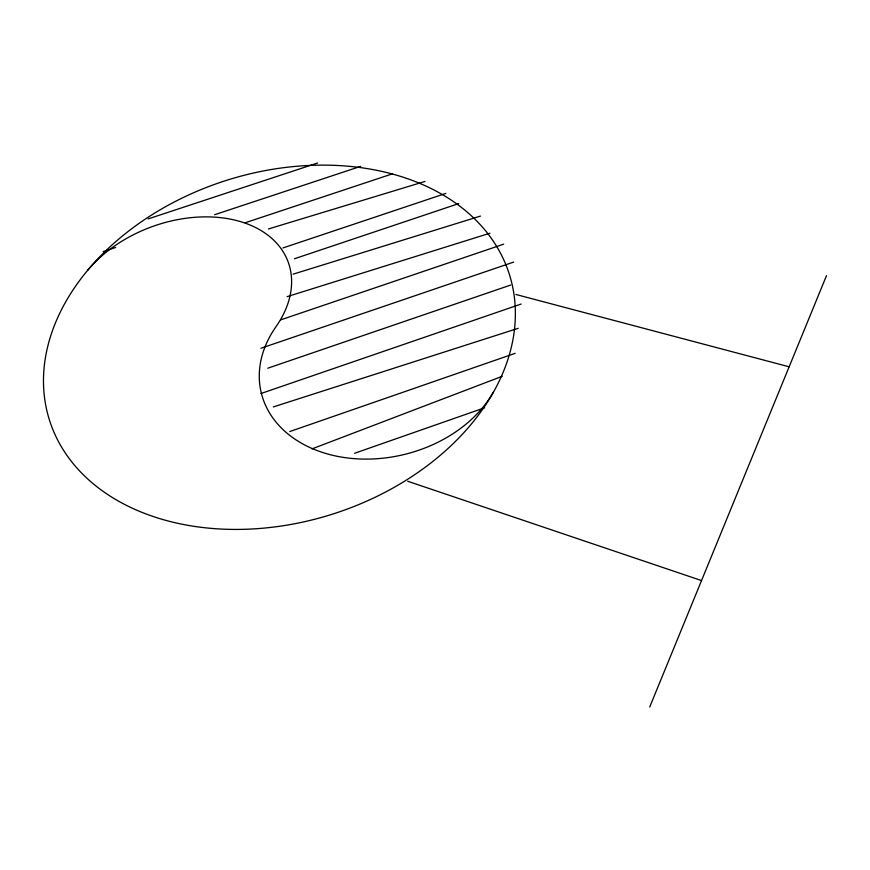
<?xml version="1.0" encoding="UTF-8"?>
<svg xmlns="http://www.w3.org/2000/svg" width="870" height="870" viewBox="0 0 870 870"><rect width="100%" height="100%" fill="white"/><g stroke="black" fill="none" stroke-linecap="round" stroke-linejoin="round"><path stroke-width="1.3" d="M649.716 707.005L826.5 275.649M311.982 448.887L502.284 376.275M354.612 453.27L484.601 407.78M289.732 431.563L515.17 353.329M260.978 393.512L521.152 304.043M267.786 368.206L510.733 285.034M260.88 348.272L513.702 262.077M280.825 319.823L503.686 244.165M282.902 247.961L445.886 193.39M294.354 258.792L458.74 203.602M103.204 251.604L115.656 247.482M214.618 214.716L360.691 166.344M245.122 222.785L392.5 173.815M148.15 218.903L317.604 162.994M273.332 406.921L518.205 328.316M287.056 296.67L489.94 233.203M293.114 274.17L480.468 216.086M268.449 228.962L425.028 181.438M515.899 294.473L789.144 366.803M407.693 481.24L701.535 580.573M493.518 391.892A124.182 93.471 -13.5 0 1 325.5 453.379A124.182 93.471 -13.5 0 1 275.899 326.848A116.439 80.268 -20.3 0 0 240.599 221.643A116.439 80.268 -20.3 0 0 87.489 270.526M195.261 526.513A241.229 175.109 -17.6 0 0 512.386 285.664A241.229 175.109 -17.6 0 0 130.63 229.539A241.229 175.109 -17.6 0 0 195.261 526.513"/></g></svg>
